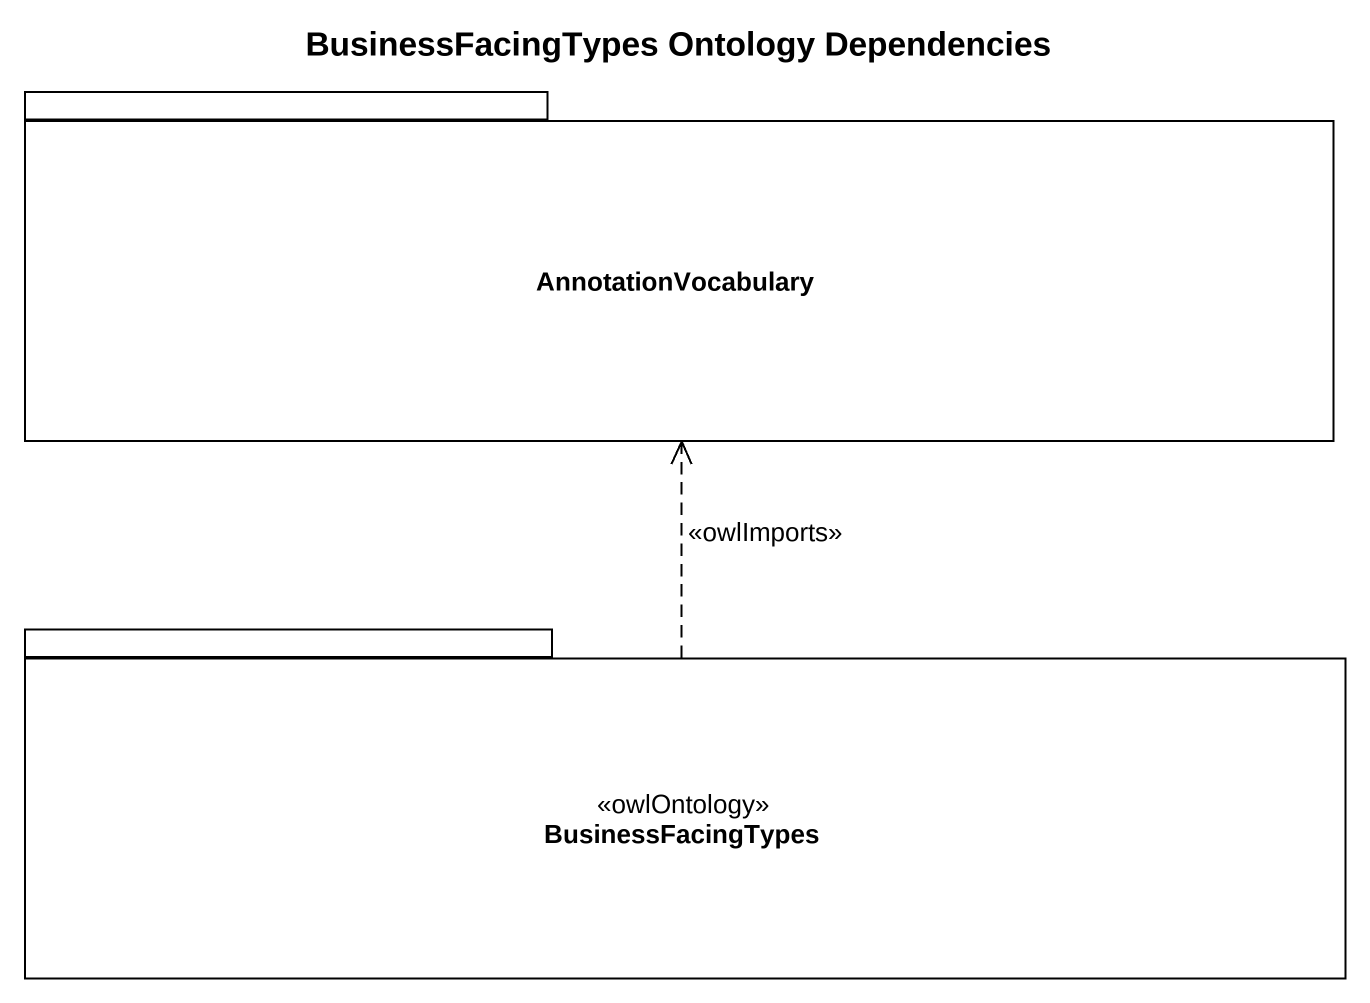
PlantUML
@startuml
title BusinessFacingTypes Ontology Dependencies
package AnnotationVocabulary {
}
package BusinessFacingTypes <<owlOntology>> {
}
BusinessFacingTypes .up.> AnnotationVocabulary : <<owlImports>>
@enduml
